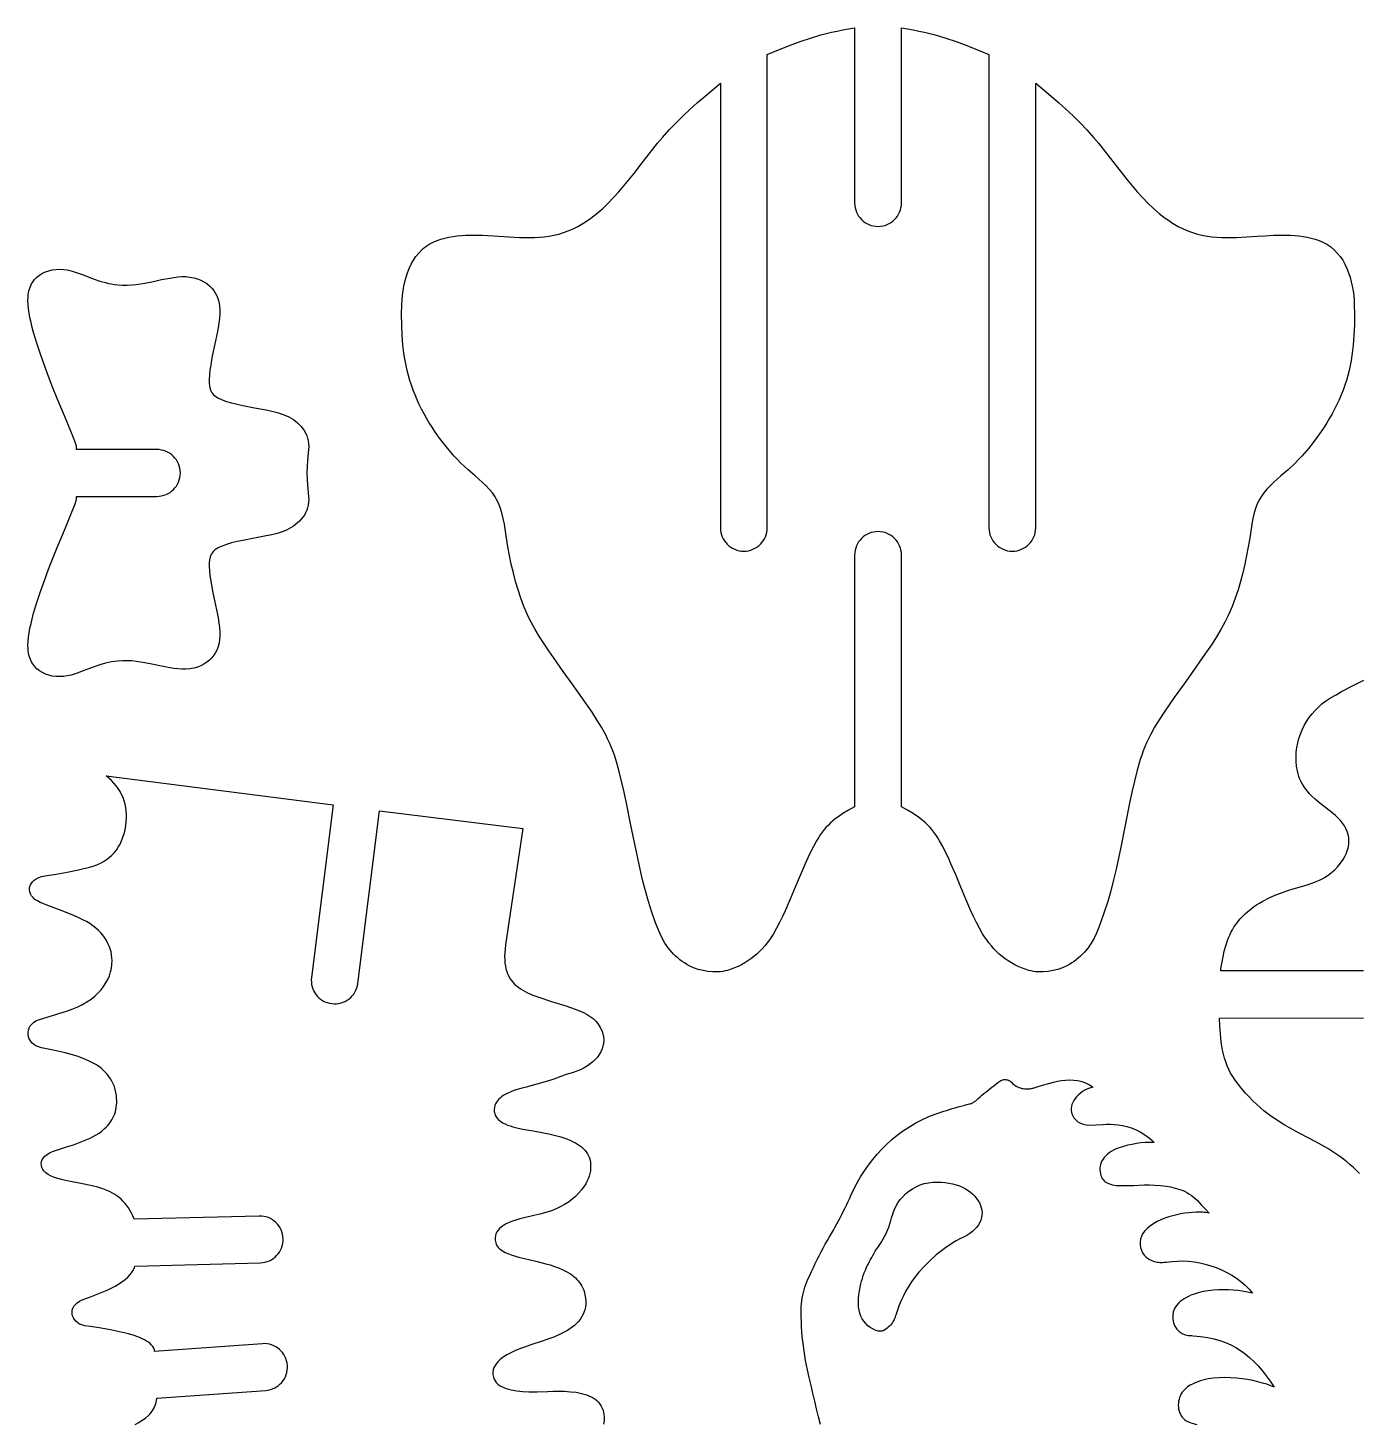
# Model space of a CAD drawing. Extents: x 4 to 246, y 5 to 420.
# Drawn here: x 4.5 to 89.8, y 329.9 to 419.5 of the extents above; entities that cross this region are included whole.
import ezdxf

# ---------------------------------------------------------------- set-up
doc = ezdxf.new("R2010")
doc.units = 0
doc.layers.add('IMPORT_-_TIRANO', color=18, linetype='CONTINUOUS')

msp = doc.modelspace()

# ---------------------------------------------------------------- linework, layer by layer
at = {"layer": 'IMPORT_-_TIRANO'}
for points in [[(57.575, 408.262), (57.583, 408.108), (57.605, 407.959), (57.642, 407.815), (57.693, 407.677), (57.756, 407.546), (57.831, 407.422), (57.918, 407.306), (58.015, 407.2), (58.122, 407.103), (58.237, 407.016), (58.361, 406.941), (58.493, 406.878), (58.631, 406.827), (58.775, 406.79), (58.924, 406.768), (59.077, 406.76), (59.231, 406.768), (59.38, 406.79), (59.524, 406.827), (59.662, 406.878), (59.793, 406.941), (59.917, 407.016), (60.033, 407.103), (60.14, 407.2), (60.237, 407.306), (60.323, 407.422), (60.398, 407.546), (60.462, 407.677), (60.512, 407.815), (60.549, 407.959), (60.572, 408.108), (60.58, 408.262), (60.58, 419.5), (60.966, 419.44), (61.34, 419.373), (61.704, 419.301), (62.059, 419.222), (62.748, 419.047), (63.42, 418.847), (64.088, 418.623), (64.765, 418.374), (65.462, 418.102), (66.194, 417.804), (66.194, 387.416), (66.202, 387.263), (66.225, 387.113), (66.262, 386.969), (66.312, 386.831), (66.376, 386.7), (66.451, 386.576), (66.537, 386.46), (66.634, 386.354), (66.741, 386.257), (66.857, 386.17), (66.981, 386.095), (67.112, 386.032), (67.25, 385.981), (67.394, 385.944), (67.543, 385.922), (67.697, 385.914), (67.85, 385.922), (68, 385.944), (68.144, 385.981), (68.282, 386.032), (68.413, 386.095), (68.537, 386.17), (68.652, 386.257), (68.759, 386.354), (68.856, 386.46), (68.943, 386.576), (69.018, 386.7), (69.081, 386.831), (69.132, 386.969), (69.169, 387.113), (69.192, 387.263), (69.199, 387.416), (69.199, 415.954), (70.186, 415.126), (70.665, 414.712), (71.133, 414.292), (71.592, 413.862), (72.042, 413.417), (72.483, 412.953), (72.915, 412.466), (73.228, 412.092), (73.537, 411.709), (74.148, 410.926), (74.761, 410.136), (75.073, 409.744), (75.391, 409.358), (75.717, 408.98), (76.052, 408.612), (76.397, 408.257), (76.756, 407.918), (77.129, 407.596), (77.517, 407.295), (77.718, 407.152), (77.924, 407.016), (78.135, 406.886), (78.35, 406.762), (78.657, 406.605), (78.964, 406.471), (79.272, 406.359), (79.579, 406.267), (79.887, 406.193), (80.197, 406.136), (80.508, 406.094), (80.82, 406.066), (81.134, 406.049), (81.451, 406.043), (82.093, 406.055), (82.747, 406.089), (83.417, 406.132), (83.932, 406.164), (84.463, 406.19), (85.005, 406.203), (85.551, 406.193), (85.822, 406.177), (86.092, 406.152), (86.36, 406.117), (86.623, 406.071), (86.883, 406.013), (87.137, 405.941), (87.385, 405.855), (87.626, 405.754), (87.762, 405.687), (87.891, 405.613), (88.016, 405.533), (88.135, 405.447), (88.356, 405.259), (88.558, 405.051), (88.739, 404.825), (88.902, 404.582), (89.046, 404.326), (89.173, 404.058), (89.283, 403.781), (89.377, 403.496), (89.456, 403.206), (89.521, 402.914), (89.571, 402.62), (89.609, 402.328), (89.634, 402.04), (89.648, 401.757), (89.66, 401.102), (89.654, 400.444), (89.627, 399.786), (89.575, 399.13), (89.538, 398.803), (89.494, 398.477), (89.441, 398.153), (89.38, 397.831), (89.309, 397.51), (89.229, 397.192), (89.138, 396.877), (89.037, 396.564), (88.924, 396.249), (88.801, 395.938), (88.67, 395.63), (88.529, 395.327), (88.381, 395.028), (88.224, 394.734), (88.06, 394.443), (87.888, 394.156), (87.71, 393.874), (87.524, 393.596), (87.135, 393.052), (86.722, 392.526), (86.288, 392.016), (86.077, 391.787), (85.853, 391.562), (85.393, 391.134), (84.938, 390.739), (84.47, 390.328), (84.244, 390.114), (84.031, 389.89), (83.836, 389.656), (83.665, 389.411), (83.56, 389.23), (83.465, 389.042), (83.393, 388.88), (83.329, 388.713), (83.221, 388.366), (83.135, 388.007), (83.065, 387.64), (82.954, 386.902), (82.901, 386.541), (82.843, 386.192), (82.737, 385.632), (82.62, 385.075), (82.49, 384.521), (82.346, 383.972), (82.186, 383.427), (82.007, 382.889), (81.806, 382.356), (81.583, 381.831), (81.347, 381.345), (81.088, 380.874), (80.81, 380.415), (80.517, 379.964), (79.903, 379.079), (79.281, 378.198), (78.722, 377.404), (78.092, 376.518), (77.758, 376.044), (77.434, 375.571), (77.125, 375.096), (76.832, 374.615), (76.561, 374.122), (76.435, 373.871), (76.315, 373.615), (76.203, 373.354), (76.098, 373.088), (76.001, 372.816), (75.913, 372.537), (75.718, 371.845), (75.54, 371.149), (75.376, 370.448), (75.223, 369.744), (74.937, 368.33), (74.657, 366.915), (74.512, 366.209), (74.358, 365.505), (74.194, 364.805), (74.015, 364.109), (73.819, 363.419), (73.602, 362.734), (73.361, 362.057), (73.231, 361.722), (73.094, 361.388), (72.942, 361.068), (72.762, 360.758), (72.556, 360.461), (72.325, 360.181), (72.201, 360.048), (72.072, 359.921), (71.938, 359.8), (71.799, 359.686), (71.655, 359.578), (71.508, 359.477), (71.356, 359.385), (71.2, 359.3), (70.921, 359.174), (70.624, 359.069), (70.315, 358.988), (69.998, 358.932), (69.677, 358.904), (69.518, 358.901), (69.359, 358.905), (69.202, 358.917), (69.047, 358.937), (68.895, 358.965), (68.747, 359.001), (68.516, 359.073), (68.289, 359.157), (68.068, 359.253), (67.851, 359.36), (67.64, 359.479), (67.435, 359.608), (67.237, 359.747), (67.045, 359.895), (66.86, 360.053), (66.682, 360.218), (66.512, 360.392), (66.35, 360.573), (66.196, 360.761), (66.051, 360.955), (65.916, 361.154), (65.789, 361.359), (65.586, 361.719), (65.395, 362.084), (65.213, 362.453), (65.039, 362.826), (64.711, 363.58), (64.396, 364.34), (64.083, 365.1), (63.759, 365.853), (63.589, 366.226), (63.412, 366.595), (63.225, 366.959), (63.028, 367.318), (62.91, 367.516), (62.789, 367.701), (62.664, 367.875), (62.536, 368.037), (62.404, 368.19), (62.267, 368.333), (62.126, 368.469), (61.98, 368.598), (61.67, 368.839), (61.335, 369.065), (60.973, 369.283), (60.58, 369.503), (60.58, 385.666), (60.572, 385.819), (60.549, 385.969), (60.512, 386.113), (60.462, 386.251), (60.398, 386.382), (60.323, 386.506), (60.237, 386.622), (60.14, 386.728), (60.033, 386.825), (59.917, 386.912), (59.793, 386.987), (59.662, 387.051), (59.524, 387.101), (59.38, 387.138), (59.231, 387.161), (59.077, 387.169), (58.924, 387.161), (58.775, 387.138), (58.631, 387.101), (58.493, 387.051), (58.361, 386.987), (58.237, 386.912), (58.122, 386.825), (58.015, 386.728), (57.918, 386.622), (57.831, 386.506), (57.756, 386.382), (57.693, 386.251), (57.642, 386.113), (57.605, 385.969), (57.583, 385.819), (57.575, 385.666), (57.575, 369.503), (57.182, 369.283), (56.819, 369.065), (56.485, 368.839), (56.327, 368.721), (56.175, 368.598), (56.028, 368.469), (55.887, 368.333), (55.751, 368.19), (55.618, 368.037), (55.49, 367.875), (55.366, 367.701), (55.245, 367.516), (55.126, 367.318), (54.929, 366.959), (54.742, 366.595), (54.565, 366.226), (54.395, 365.853), (54.071, 365.1), (53.758, 364.34), (53.444, 363.58), (53.115, 362.826), (52.942, 362.453), (52.76, 362.084), (52.568, 361.719), (52.365, 361.359), (52.239, 361.154), (52.103, 360.955), (51.958, 360.761), (51.805, 360.573), (51.643, 360.392), (51.473, 360.218), (51.295, 360.053), (51.11, 359.895), (50.918, 359.747), (50.719, 359.608), (50.514, 359.479), (50.303, 359.36), (50.087, 359.253), (49.865, 359.157), (49.638, 359.073), (49.407, 359.001), (49.259, 358.965), (49.107, 358.937), (48.952, 358.917), (48.795, 358.905), (48.477, 358.904), (48.157, 358.932), (47.84, 358.988), (47.53, 359.069), (47.234, 359.174), (46.954, 359.3), (46.798, 359.385), (46.647, 359.477), (46.499, 359.578), (46.355, 359.686), (46.216, 359.8), (46.082, 359.921), (45.953, 360.048), (45.829, 360.181), (45.599, 360.461), (45.392, 360.758), (45.213, 361.068), (45.061, 361.388), (44.793, 362.057), (44.553, 362.734), (44.336, 363.419), (44.14, 364.109), (43.961, 364.805), (43.796, 365.505), (43.497, 366.915), (43.217, 368.33), (42.932, 369.744), (42.779, 370.448), (42.615, 371.149), (42.437, 371.845), (42.241, 372.537), (42.153, 372.816), (42.056, 373.088), (41.952, 373.354), (41.839, 373.615), (41.719, 373.871), (41.593, 374.122), (41.322, 374.615), (41.03, 375.096), (40.72, 375.571), (40.062, 376.518), (39.432, 377.404), (38.873, 378.198), (38.251, 379.079), (37.941, 379.52), (37.638, 379.964), (37.345, 380.415), (37.066, 380.874), (36.807, 381.345), (36.686, 381.586), (36.571, 381.831), (36.348, 382.356), (36.148, 382.889), (35.969, 383.427), (35.808, 383.972), (35.665, 384.521), (35.535, 385.075), (35.418, 385.632), (35.311, 386.192), (35.201, 386.902), (35.089, 387.64), (35.019, 388.007), (34.933, 388.366), (34.825, 388.713), (34.761, 388.88), (34.689, 389.042), (34.594, 389.23), (34.489, 389.411), (34.318, 389.656), (34.123, 389.89), (33.911, 390.114), (33.685, 390.328), (33.217, 390.739), (32.761, 391.134), (32.302, 391.562), (32.078, 391.787), (31.866, 392.016), (31.433, 392.526), (31.02, 393.052), (30.822, 393.322), (30.63, 393.596), (30.445, 393.874), (30.266, 394.156), (30.095, 394.443), (29.93, 394.734), (29.774, 395.028), (29.625, 395.327), (29.485, 395.63), (29.353, 395.938), (29.231, 396.249), (29.117, 396.564), (29.016, 396.877), (28.926, 397.192), (28.846, 397.51), (28.775, 397.831), (28.713, 398.153), (28.661, 398.477), (28.616, 398.803), (28.579, 399.13), (28.527, 399.786), (28.5, 400.444), (28.495, 401.102), (28.507, 401.757), (28.521, 402.04), (28.546, 402.328), (28.584, 402.62), (28.634, 402.914), (28.698, 403.206), (28.777, 403.496), (28.871, 403.781), (28.981, 404.058), (29.108, 404.326), (29.252, 404.582), (29.415, 404.825), (29.597, 405.051), (29.798, 405.259), (29.906, 405.356), (30.02, 405.447), (30.139, 405.533), (30.263, 405.613), (30.393, 405.687), (30.528, 405.754), (30.769, 405.855), (31.017, 405.941), (31.271, 406.013), (31.531, 406.071), (31.794, 406.117), (32.062, 406.152), (32.331, 406.177), (32.603, 406.193), (33.148, 406.203), (33.69, 406.19), (34.737, 406.132), (35.407, 406.089), (36.061, 406.055), (36.384, 406.046), (36.703, 406.043), (37.02, 406.049), (37.334, 406.066), (37.647, 406.094), (37.958, 406.136), (38.267, 406.193), (38.575, 406.267), (38.883, 406.359), (39.19, 406.471), (39.497, 406.605), (39.804, 406.762), (40.02, 406.886), (40.231, 407.016), (40.637, 407.295), (41.026, 407.596), (41.399, 407.918), (41.757, 408.257), (42.103, 408.612), (42.438, 408.98), (42.763, 409.358), (43.393, 410.136), (44.007, 410.926), (44.617, 411.709), (44.926, 412.092), (45.239, 412.466), (45.672, 412.953), (46.113, 413.417), (46.562, 413.862), (47.021, 414.292), (47.49, 414.712), (47.968, 415.126), (48.955, 415.954), (48.955, 387.416), (48.963, 387.263), (48.986, 387.113), (49.023, 386.97), (49.074, 386.831), (49.137, 386.7), (49.212, 386.576), (49.299, 386.461), (49.396, 386.354), (49.502, 386.257), (49.618, 386.17), (49.742, 386.095), (49.873, 386.032), (50.011, 385.981), (50.155, 385.944), (50.304, 385.922), (50.458, 385.914), (50.612, 385.922), (50.761, 385.944), (50.905, 385.981), (51.043, 386.032), (51.174, 386.095), (51.298, 386.17), (51.414, 386.257), (51.52, 386.354), (51.617, 386.461), (51.704, 386.576), (51.779, 386.7), (51.842, 386.831), (51.893, 386.97), (51.93, 387.113), (51.953, 387.263), (51.96, 387.416), (51.96, 417.804), (52.692, 418.102), (53.39, 418.374), (54.067, 418.623), (54.735, 418.847), (55.407, 419.047), (56.096, 419.222), (56.451, 419.301), (56.814, 419.373), (57.189, 419.44), (57.575, 419.5)], [(10.265, 403.014), (10.574, 402.994), (10.874, 402.992), (11.169, 403.006), (11.457, 403.033), (11.739, 403.071), (12.016, 403.118), (12.559, 403.227), (13.088, 403.343), (13.609, 403.447), (13.869, 403.488), (14.127, 403.518), (14.387, 403.536), (14.647, 403.539), (14.905, 403.511), (15.149, 403.464), (15.38, 403.397), (15.596, 403.312), (15.797, 403.209), (15.982, 403.09), (16.15, 402.955), (16.301, 402.804), (16.434, 402.639), (16.549, 402.461), (16.645, 402.269), (16.721, 402.065), (16.776, 401.85), (16.811, 401.625), (16.824, 401.389), (16.814, 401.145), (16.798, 400.861), (16.763, 400.558), (16.714, 400.239), (16.653, 399.909), (16.511, 399.223), (16.362, 398.53), (16.294, 398.188), (16.235, 397.854), (16.187, 397.532), (16.155, 397.224), (16.141, 396.935), (16.149, 396.667), (16.163, 396.542), (16.183, 396.424), (16.21, 396.312), (16.245, 396.209), (16.289, 396.118), (16.348, 396.033), (16.421, 395.953), (16.507, 395.879), (16.606, 395.809), (16.717, 395.743), (16.838, 395.682), (16.97, 395.625), (17.26, 395.521), (17.582, 395.428), (17.928, 395.344), (18.292, 395.268), (19.05, 395.124), (19.804, 394.979), (20.164, 394.899), (20.505, 394.811), (20.819, 394.712), (21.1, 394.601), (21.253, 394.527), (21.402, 394.444), (21.546, 394.354), (21.684, 394.254), (21.815, 394.147), (21.938, 394.031), (22.053, 393.907), (22.157, 393.775), (22.251, 393.635), (22.333, 393.487), (22.403, 393.331), (22.458, 393.167), (22.499, 392.996), (22.524, 392.817), (22.533, 392.63), (22.524, 392.436), (22.452, 391.725), (22.421, 391.348), (22.398, 390.935), (22.421, 390.521), (22.452, 390.143), (22.524, 389.432), (22.533, 389.238), (22.524, 389.051), (22.499, 388.872), (22.458, 388.701), (22.403, 388.537), (22.333, 388.381), (22.251, 388.234), (22.157, 388.093), (22.053, 387.961), (21.938, 387.837), (21.815, 387.722), (21.684, 387.614), (21.546, 387.515), (21.402, 387.424), (21.253, 387.341), (21.1, 387.267), (20.819, 387.156), (20.505, 387.057), (20.164, 386.969), (19.804, 386.889), (19.05, 386.744), (18.292, 386.601), (17.928, 386.524), (17.582, 386.44), (17.26, 386.348), (16.97, 386.243), (16.838, 386.186), (16.717, 386.125), (16.606, 386.059), (16.507, 385.99), (16.421, 385.915), (16.348, 385.835), (16.289, 385.75), (16.245, 385.66), (16.21, 385.556), (16.183, 385.445), (16.149, 385.202), (16.141, 384.933), (16.155, 384.644), (16.187, 384.336), (16.235, 384.014), (16.362, 383.339), (16.511, 382.645), (16.653, 381.96), (16.714, 381.629), (16.763, 381.31), (16.798, 381.007), (16.814, 380.723), (16.824, 380.479), (16.811, 380.243), (16.776, 380.018), (16.721, 379.803), (16.645, 379.599), (16.549, 379.407), (16.434, 379.229), (16.301, 379.064), (16.15, 378.914), (15.982, 378.778), (15.797, 378.659), (15.596, 378.556), (15.38, 378.471), (15.149, 378.405), (14.905, 378.357), (14.647, 378.329), (14.387, 378.332), (14.127, 378.35), (13.869, 378.381), (13.609, 378.422), (13.088, 378.525), (12.559, 378.641), (12.016, 378.751), (11.739, 378.797), (11.457, 378.836), (11.169, 378.863), (10.874, 378.876), (10.574, 378.874), (10.265, 378.854), (10.061, 378.832), (9.863, 378.801), (9.484, 378.72), (9.119, 378.615), (8.762, 378.494), (8.043, 378.226), (7.667, 378.09), (7.27, 377.961), (7.025, 377.907), (6.781, 377.873), (6.539, 377.861), (6.301, 377.869), (6.07, 377.899), (5.847, 377.95), (5.634, 378.023), (5.434, 378.116), (5.248, 378.232), (5.078, 378.368), (4.926, 378.526), (4.857, 378.613), (4.794, 378.706), (4.737, 378.804), (4.685, 378.907), (4.639, 379.016), (4.599, 379.13), (4.566, 379.249), (4.54, 379.374), (4.521, 379.504), (4.509, 379.64), (4.504, 379.871), (4.515, 380.121), (4.541, 380.387), (4.582, 380.669), (4.635, 380.965), (4.702, 381.274), (4.867, 381.923), (5.07, 382.607), (5.303, 383.313), (5.559, 384.032), (5.83, 384.752), (6.386, 386.15), (6.912, 387.421), (7.346, 388.475), (7.51, 388.893), (7.628, 389.224), (7.628, 389.432), (12.785, 389.432), (12.938, 389.44), (13.088, 389.463), (13.232, 389.5), (13.37, 389.55), (13.501, 389.613), (13.625, 389.688), (13.741, 389.775), (13.847, 389.872), (13.944, 389.978), (14.031, 390.094), (14.106, 390.218), (14.17, 390.349), (14.22, 390.487), (14.257, 390.631), (14.28, 390.78), (14.288, 390.934), (14.28, 391.087), (14.257, 391.237), (14.22, 391.381), (14.17, 391.519), (14.106, 391.65), (14.031, 391.774), (13.944, 391.89), (13.847, 391.996), (13.741, 392.093), (13.625, 392.18), (13.501, 392.255), (13.37, 392.318), (13.232, 392.369), (13.088, 392.406), (12.938, 392.429), (12.785, 392.436), (7.628, 392.436), (7.628, 392.644), (7.51, 392.975), (7.346, 393.394), (6.912, 394.448), (6.386, 395.718), (6.108, 396.407), (5.83, 397.117), (5.559, 397.836), (5.303, 398.555), (5.07, 399.262), (4.867, 399.945), (4.779, 400.275), (4.702, 400.595), (4.635, 400.903), (4.582, 401.199), (4.541, 401.481), (4.515, 401.747), (4.504, 401.997), (4.509, 402.228), (4.521, 402.364), (4.54, 402.494), (4.566, 402.619), (4.599, 402.738), (4.639, 402.853), (4.685, 402.961), (4.737, 403.065), (4.794, 403.162), (4.926, 403.342), (5.078, 403.5), (5.248, 403.637), (5.434, 403.752), (5.634, 403.846), (5.847, 403.918), (6.07, 403.969), (6.301, 403.999), (6.539, 404.008), (6.781, 403.995), (7.025, 403.961), (7.27, 403.907), (7.667, 403.778), (8.043, 403.643), (8.762, 403.374), (9.119, 403.253), (9.484, 403.148), (9.671, 403.104), (9.863, 403.067), (10.061, 403.036)], [(59.068, 341.225), (59.154, 341.35), (59.277, 341.538), (59.392, 341.729), (59.497, 341.923), (59.594, 342.12), (59.683, 342.321), (59.764, 342.527), (59.838, 342.737), (59.905, 342.952), (59.945, 343.11), (60.018, 343.365), (60.108, 343.611), (60.219, 343.848), (60.348, 344.074), (60.494, 344.286), (60.659, 344.472), (60.848, 344.652), (61.056, 344.823), (61.283, 344.981), (61.525, 345.119), (61.779, 345.234), (61.911, 345.281), (62.044, 345.321), (62.18, 345.353), (62.317, 345.375), (62.597, 345.404), (62.869, 345.415), (63.132, 345.41), (63.386, 345.389), (63.629, 345.353), (63.862, 345.303), (64.084, 345.24), (64.295, 345.164), (64.494, 345.077), (64.68, 344.98), (64.853, 344.873), (65.012, 344.756), (65.157, 344.632), (65.288, 344.501), (65.404, 344.363), (65.504, 344.22), (65.587, 344.072), (65.654, 343.92), (65.704, 343.765), (65.736, 343.609), (65.75, 343.451), (65.745, 343.292), (65.721, 343.135), (65.677, 342.978), (65.613, 342.824), (65.528, 342.672), (65.422, 342.525), (65.294, 342.382), (65.143, 342.245), (64.969, 342.114), (64.772, 341.991), (64.552, 341.876), (64.322, 341.761), (64.096, 341.638), (63.873, 341.506), (63.654, 341.366), (63.438, 341.219), (63.227, 341.065), (62.816, 340.737), (62.425, 340.386), (62.053, 340.016), (61.702, 339.63), (61.375, 339.232), (61.185, 338.955), (61.01, 338.675), (60.849, 338.391), (60.7, 338.103), (60.563, 337.808), (60.437, 337.507), (60.322, 337.197), (60.217, 336.878), (60.185, 336.777), (60.147, 336.678), (60.103, 336.583), (60.054, 336.49), (59.999, 336.401), (59.939, 336.317), (59.874, 336.236), (59.804, 336.161), (59.73, 336.091), (59.652, 336.026), (59.571, 335.968), (59.486, 335.915), (59.454, 335.897), (59.422, 335.882), (59.389, 335.869), (59.355, 335.859), (59.32, 335.85), (59.286, 335.844), (59.251, 335.841), (59.215, 335.839), (59.18, 335.839), (59.145, 335.842), (59.11, 335.847), (59.075, 335.854), (58.901, 335.909), (58.732, 335.984), (58.573, 336.08), (58.424, 336.196), (58.289, 336.328), (58.168, 336.477), (58.063, 336.64), (57.975, 336.815), (57.906, 337), (57.856, 337.191), (57.826, 337.389), (57.817, 337.588), (57.821, 337.774), (57.831, 337.96), (57.847, 338.145), (57.869, 338.33), (57.898, 338.513), (57.932, 338.696), (57.972, 338.877), (58.019, 339.056), (58.071, 339.233), (58.128, 339.408), (58.192, 339.58), (58.262, 339.751), (58.323, 339.891), (58.387, 340.032), (58.454, 340.17), (58.523, 340.307), (58.594, 340.443), (58.668, 340.577), (58.743, 340.71), (58.821, 340.841), (58.901, 340.971), (58.983, 341.099)]]:
    msp.add_lwpolyline(points, close=True, dxfattribs=at)
for points in [[(90.23, 358.968), (81.091, 358.968), (81.083, 359.114), (81.223, 359.869), (81.302, 360.231), (81.395, 360.585), (81.508, 360.931), (81.575, 361.102), (81.649, 361.272), (81.731, 361.44), (81.823, 361.607), (81.924, 361.774), (82.036, 361.939), (82.178, 362.128), (82.328, 362.307), (82.486, 362.477), (82.651, 362.638), (82.823, 362.792), (83.001, 362.937), (83.186, 363.075), (83.376, 363.205), (83.571, 363.328), (83.771, 363.444), (84.182, 363.657), (84.608, 363.846), (85.042, 364.012), (85.379, 364.124), (85.722, 364.228), (86.416, 364.43), (86.76, 364.54), (87.098, 364.663), (87.425, 364.804), (87.584, 364.883), (87.739, 364.969), (87.965, 365.113), (88.184, 365.278), (88.394, 365.462), (88.59, 365.663), (88.769, 365.88), (88.927, 366.111), (89.062, 366.353), (89.12, 366.478), (89.17, 366.606), (89.246, 366.854), (89.291, 367.089), (89.306, 367.314), (89.293, 367.528), (89.256, 367.731), (89.194, 367.926), (89.112, 368.112), (89.009, 368.29), (88.89, 368.46), (88.754, 368.625), (88.606, 368.783), (88.445, 368.936), (88.098, 369.229), (87.728, 369.51), (87.435, 369.735), (87.152, 369.974), (86.886, 370.228), (86.761, 370.362), (86.642, 370.501), (86.529, 370.644), (86.425, 370.793), (86.328, 370.946), (86.24, 371.106), (86.162, 371.271), (86.095, 371.442), (86.038, 371.62), (85.993, 371.804), (85.941, 372.107), (85.912, 372.41), (85.906, 372.713), (85.921, 373.013), (85.958, 373.31), (86.015, 373.603), (86.092, 373.891), (86.189, 374.174), (86.303, 374.449), (86.436, 374.717), (86.586, 374.976), (86.753, 375.225), (86.936, 375.463), (87.134, 375.69), (87.347, 375.904), (87.574, 376.105), (87.803, 376.277), (88.13, 376.489), (88.477, 376.696), (88.828, 376.894), (89.537, 377.273), (90.253, 377.638)], [(11.39, 329.863), (11.623, 329.987), (11.843, 330.121), (12.049, 330.267), (12.235, 330.429), (12.321, 330.516), (12.4, 330.608), (12.474, 330.704), (12.54, 330.806), (12.6, 330.913), (12.652, 331.026), (12.696, 331.145), (12.732, 331.27), (12.76, 331.401), (12.778, 331.54), (19.769, 332.043), (19.922, 332.061), (20.069, 332.095), (20.21, 332.142), (20.344, 332.202), (20.47, 332.275), (20.588, 332.359), (20.697, 332.453), (20.797, 332.558), (20.886, 332.671), (20.964, 332.793), (21.03, 332.922), (21.084, 333.057), (21.124, 333.198), (21.151, 333.345), (21.163, 333.495), (21.16, 333.649), (21.141, 333.801), (21.107, 333.949), (21.06, 334.09), (21, 334.224), (20.927, 334.35), (20.843, 334.468), (20.749, 334.577), (20.644, 334.677), (20.531, 334.766), (20.409, 334.844), (20.281, 334.91), (20.145, 334.964), (20.004, 335.004), (19.857, 335.031), (19.707, 335.043), (19.553, 335.039), (12.909, 334.553), (12.639, 334.543), (12.619, 334.653), (12.578, 334.758), (12.519, 334.858), (12.442, 334.953), (12.348, 335.044), (12.239, 335.13), (12.116, 335.211), (11.98, 335.289), (11.833, 335.362), (11.675, 335.431), (11.333, 335.557), (10.965, 335.67), (10.581, 335.768), (10.191, 335.854), (9.805, 335.929), (9.083, 336.048), (8.497, 336.134), (8.126, 336.195), (7.968, 336.24), (7.825, 336.304), (7.699, 336.384), (7.589, 336.478), (7.498, 336.583), (7.426, 336.697), (7.375, 336.818), (7.344, 336.944), (7.337, 337.072), (7.352, 337.201), (7.392, 337.327), (7.457, 337.448), (7.549, 337.563), (7.668, 337.669), (7.816, 337.764), (7.993, 337.845), (8.525, 338.047), (9.066, 338.259), (9.596, 338.485), (9.85, 338.606), (10.094, 338.732), (10.325, 338.864), (10.54, 339.004), (10.738, 339.151), (10.915, 339.307), (11.069, 339.471), (11.198, 339.646), (11.252, 339.737), (11.299, 339.831), (11.338, 339.927), (11.369, 340.026), (19.42, 340.232), (19.573, 340.244), (19.722, 340.27), (19.865, 340.31), (20.002, 340.364), (20.131, 340.43), (20.253, 340.509), (20.367, 340.598), (20.471, 340.697), (20.566, 340.806), (20.649, 340.924), (20.722, 341.049), (20.782, 341.182), (20.829, 341.321), (20.863, 341.466), (20.882, 341.616), (20.886, 341.769), (20.875, 341.923), (20.849, 342.071), (20.808, 342.214), (20.755, 342.351), (20.688, 342.481), (20.61, 342.603), (20.521, 342.717), (20.421, 342.821), (20.313, 342.915), (20.195, 342.999), (20.069, 343.071), (19.937, 343.132), (19.797, 343.179), (19.653, 343.212), (19.503, 343.232), (19.349, 343.236), (11.332, 343.035), (11.245, 343.239), (11.153, 343.429), (11.055, 343.606), (10.951, 343.771), (10.841, 343.923), (10.726, 344.064), (10.606, 344.194), (10.481, 344.314), (10.351, 344.424), (10.216, 344.525), (10.076, 344.618), (9.932, 344.703), (9.784, 344.78), (9.631, 344.851), (9.314, 344.975), (8.981, 345.079), (8.635, 345.169), (7.907, 345.323), (7.138, 345.474), (6.742, 345.561), (6.339, 345.662), (6.135, 345.727), (5.954, 345.807), (5.795, 345.899), (5.66, 346.001), (5.549, 346.112), (5.463, 346.229), (5.402, 346.352), (5.367, 346.477), (5.358, 346.604), (5.377, 346.73), (5.423, 346.854), (5.497, 346.973), (5.6, 347.086), (5.733, 347.191), (5.895, 347.286), (6.088, 347.369), (6.979, 347.669), (7.426, 347.815), (7.865, 347.969), (8.29, 348.138), (8.495, 348.231), (8.693, 348.332), (8.885, 348.44), (9.068, 348.557), (9.243, 348.684), (9.408, 348.823), (9.523, 348.933), (9.629, 349.046), (9.726, 349.163), (9.814, 349.284), (9.892, 349.407), (9.962, 349.534), (10.022, 349.664), (10.074, 349.797), (10.117, 349.933), (10.152, 350.072), (10.178, 350.214), (10.196, 350.358), (10.205, 350.506), (10.207, 350.656), (10.2, 350.808), (10.186, 350.963), (10.154, 351.169), (10.109, 351.365), (10.051, 351.551), (9.981, 351.727), (9.9, 351.894), (9.807, 352.052), (9.704, 352.201), (9.591, 352.341), (9.469, 352.474), (9.338, 352.599), (9.199, 352.716), (9.052, 352.826), (8.898, 352.93), (8.737, 353.027), (8.398, 353.203), (8.04, 353.357), (7.667, 353.491), (7.284, 353.609), (6.895, 353.712), (6.116, 353.887), (5.368, 354.036), (5.18, 354.089), (5.015, 354.163), (4.874, 354.255), (4.755, 354.362), (4.66, 354.482), (4.587, 354.611), (4.539, 354.747), (4.514, 354.888), (4.513, 355.03), (4.535, 355.17), (4.582, 355.307), (4.653, 355.436), (4.748, 355.556), (4.868, 355.664), (5.013, 355.757), (5.182, 355.832), (7.039, 356.402), (7.386, 356.526), (7.712, 356.666), (8.015, 356.82), (8.296, 356.986), (8.554, 357.164), (8.791, 357.354), (9.004, 357.553), (9.196, 357.761), (9.364, 357.977), (9.51, 358.199), (9.633, 358.428), (9.734, 358.662), (9.811, 358.9), (9.866, 359.14), (9.897, 359.383), (9.906, 359.627), (9.897, 359.816), (9.874, 360.005), (9.837, 360.192), (9.786, 360.377), (9.72, 360.56), (9.641, 360.739), (9.547, 360.915), (9.438, 361.087), (9.315, 361.255), (9.177, 361.417), (9.024, 361.573), (8.856, 361.723), (8.673, 361.867), (8.475, 362.003), (8.262, 362.131), (8.033, 362.251), (7.686, 362.413), (7.339, 362.564), (6.646, 362.84), (5.961, 363.101), (5.289, 363.368), (5.108, 363.457), (4.955, 363.559), (4.83, 363.672), (4.732, 363.793), (4.662, 363.92), (4.619, 364.051), (4.602, 364.184), (4.611, 364.316), (4.646, 364.444), (4.707, 364.568), (4.793, 364.684), (4.904, 364.789), (5.039, 364.883), (5.198, 364.962), (5.381, 365.024), (5.587, 365.067), (6.312, 365.181), (7.031, 365.311), (7.746, 365.46), (8.455, 365.631), (8.702, 365.703), (8.934, 365.788), (9.153, 365.884), (9.358, 365.993), (9.549, 366.114), (9.727, 366.248), (9.891, 366.395), (10.042, 366.554), (10.18, 366.726), (10.305, 366.911), (10.418, 367.109), (10.517, 367.32), (10.604, 367.544), (10.678, 367.782), (10.74, 368.033), (10.789, 368.298), (10.821, 368.544), (10.837, 368.783), (10.837, 369.017), (10.821, 369.245), (10.79, 369.466), (10.744, 369.682), (10.683, 369.891), (10.608, 370.094), (10.519, 370.292), (10.416, 370.483), (10.299, 370.668), (10.168, 370.846), (10.025, 371.019), (9.868, 371.186), (9.699, 371.346), (9.518, 371.5), (24.091, 369.629), (22.704, 358.545), (22.693, 358.392), (22.697, 358.241), (22.716, 358.093), (22.749, 357.95), (22.795, 357.812), (22.854, 357.679), (22.925, 357.554), (23.008, 357.436), (23.102, 357.326), (23.206, 357.226), (23.32, 357.136), (23.442, 357.057), (23.573, 356.989), (23.711, 356.935), (23.856, 356.893), (24.008, 356.867), (24.161, 356.855), (24.312, 356.859), (24.459, 356.878), (24.603, 356.911), (24.741, 356.957), (24.873, 357.016), (24.999, 357.088), (25.117, 357.171), (25.226, 357.265), (25.327, 357.368), (25.417, 357.482), (25.496, 357.604), (25.563, 357.735), (25.618, 357.873), (25.659, 358.019), (25.686, 358.17), (27.073, 369.254), (36.283, 368.11), (35.169, 360.633), (35.136, 360.373), (35.115, 360.128), (35.106, 359.897), (35.109, 359.68), (35.124, 359.476), (35.151, 359.284), (35.188, 359.104), (35.237, 358.935), (35.296, 358.777), (35.366, 358.628), (35.446, 358.49), (35.536, 358.36), (35.635, 358.238), (35.744, 358.125), (35.863, 358.018), (35.99, 357.918), (36.125, 357.824), (36.269, 357.735), (36.582, 357.571), (36.925, 357.422), (37.297, 357.283), (38.117, 357.016), (39.027, 356.732), (39.638, 356.514), (39.911, 356.407), (40.164, 356.297), (40.394, 356.18), (40.603, 356.051), (40.789, 355.907), (40.874, 355.829), (40.954, 355.745), (41.115, 355.543), (41.244, 355.34), (41.342, 355.137), (41.411, 354.934), (41.452, 354.733), (41.466, 354.534), (41.454, 354.339), (41.418, 354.147), (41.36, 353.96), (41.28, 353.78), (41.18, 353.606), (41.061, 353.439), (40.925, 353.281), (40.773, 353.132), (40.606, 352.994), (40.425, 352.867), (40.205, 352.738), (39.976, 352.629), (39.738, 352.534), (39.495, 352.449), (39, 352.289), (38.752, 352.203), (38.506, 352.109), (38.195, 351.99), (37.866, 351.884), (37.18, 351.694), (36.488, 351.516), (36.154, 351.424), (35.835, 351.326), (35.536, 351.218), (35.261, 351.098), (35.135, 351.033), (35.018, 350.963), (34.909, 350.889), (34.81, 350.81), (34.721, 350.725), (34.643, 350.635), (34.576, 350.539), (34.522, 350.437), (34.48, 350.327), (34.452, 350.211), (34.439, 350.087), (34.44, 349.955), (34.449, 349.875), (34.467, 349.798), (34.491, 349.726), (34.523, 349.657), (34.606, 349.53), (34.711, 349.416), (34.836, 349.314), (34.977, 349.225), (35.131, 349.146), (35.295, 349.076), (35.464, 349.016), (35.635, 348.964), (35.973, 348.88), (36.279, 348.818), (36.528, 348.771), (37.069, 348.672), (37.702, 348.556), (38.036, 348.487), (38.375, 348.406), (38.712, 348.313), (39.04, 348.204), (39.354, 348.077), (39.504, 348.007), (39.648, 347.931), (39.785, 347.85), (39.914, 347.762), (40.036, 347.669), (40.148, 347.569), (40.25, 347.463), (40.342, 347.35), (40.423, 347.229), (40.491, 347.101), (40.547, 346.965), (40.589, 346.821), (40.616, 346.669), (40.628, 346.508), (40.625, 346.322), (40.607, 346.14), (40.573, 345.963), (40.526, 345.789), (40.465, 345.621), (40.392, 345.456), (40.308, 345.297), (40.213, 345.143), (40.045, 344.912), (39.857, 344.696), (39.65, 344.493), (39.429, 344.305), (39.197, 344.133), (38.956, 343.977), (38.71, 343.838), (38.462, 343.717), (38.107, 343.572), (37.742, 343.452), (37.366, 343.351), (36.978, 343.264), (36.358, 343.124), (36.083, 343.05), (35.83, 342.975), (35.6, 342.896), (35.392, 342.813), (35.206, 342.727), (35.042, 342.635), (34.9, 342.539), (34.78, 342.438), (34.68, 342.33), (34.602, 342.216), (34.545, 342.095), (34.509, 341.966), (34.493, 341.83), (34.497, 341.685), (34.51, 341.595), (34.531, 341.51), (34.559, 341.431), (34.594, 341.356), (34.637, 341.286), (34.687, 341.22), (34.745, 341.158), (34.81, 341.099), (34.961, 340.992), (35.14, 340.895), (35.348, 340.807), (35.583, 340.724), (36.082, 340.581), (36.669, 340.434), (37.19, 340.311), (37.742, 340.173), (38.022, 340.093), (38.299, 340.004), (38.572, 339.904), (38.836, 339.79), (39.089, 339.661), (39.327, 339.516), (39.547, 339.351), (39.649, 339.261), (39.745, 339.166), (39.835, 339.065), (39.919, 338.958), (39.996, 338.845), (40.065, 338.725), (40.127, 338.599), (40.18, 338.467), (40.225, 338.327), (40.261, 338.18), (40.297, 337.965), (40.312, 337.761), (40.309, 337.567), (40.288, 337.383), (40.25, 337.208), (40.196, 337.042), (40.127, 336.885), (40.043, 336.736), (39.947, 336.595), (39.837, 336.461), (39.716, 336.335), (39.585, 336.216), (39.444, 336.103), (39.294, 335.996), (39.136, 335.896), (38.971, 335.8), (38.624, 335.625), (38.26, 335.467), (37.885, 335.324), (37.509, 335.193), (36.777, 334.957), (36.436, 334.845), (36.122, 334.734), (35.761, 334.588), (35.41, 334.42), (35.244, 334.327), (35.086, 334.228), (34.938, 334.124), (34.803, 334.013), (34.681, 333.896), (34.576, 333.772), (34.488, 333.642), (34.42, 333.506), (34.374, 333.363), (34.351, 333.213), (34.353, 333.056), (34.382, 332.892), (34.427, 332.765), (34.49, 332.649), (34.571, 332.544), (34.668, 332.45), (34.78, 332.365), (34.905, 332.29), (35.044, 332.224), (35.194, 332.166), (35.354, 332.116), (35.524, 332.074), (35.885, 332.009), (36.268, 331.968), (36.663, 331.946), (37.201, 331.951), (37.859, 331.977), (38.216, 331.987), (38.585, 331.991), (38.957, 331.983), (39.327, 331.96), (39.688, 331.918), (40.034, 331.853), (40.199, 331.81), (40.358, 331.761), (40.51, 331.703), (40.653, 331.637), (40.788, 331.562), (40.914, 331.477), (41.029, 331.383), (41.133, 331.278), (41.225, 331.163), (41.304, 331.036), (41.37, 330.897), (41.421, 330.746), (41.472, 330.515), (41.494, 330.292), (41.488, 330.08), (41.456, 329.878)], [(89.972, 345.966), (89.787, 346.16), (89.593, 346.348), (89.388, 346.531), (89.173, 346.71), (88.948, 346.885), (88.713, 347.057), (88.467, 347.226), (87.943, 347.559), (87.377, 347.889), (86.768, 348.222), (86.115, 348.564), (85.49, 348.899), (85.194, 349.069), (84.908, 349.243), (84.631, 349.421), (84.363, 349.604), (84.102, 349.794), (83.849, 349.991), (83.602, 350.197), (83.361, 350.413), (83.125, 350.639), (82.893, 350.876), (82.665, 351.126), (82.439, 351.39), (82.216, 351.669), (81.993, 351.963), (81.844, 352.182), (81.711, 352.409), (81.593, 352.643), (81.488, 352.883), (81.398, 353.128), (81.319, 353.378), (81.252, 353.632), (81.195, 353.888), (81.147, 354.146), (81.108, 354.406), (81.052, 354.925), (81.018, 355.439), (81, 355.941), (90.23, 355.963)], [(55.388, 329.857), (55.259, 330.355), (55.133, 330.854), (55.01, 331.354), (54.89, 331.855), (54.773, 332.357), (54.658, 332.86), (54.546, 333.363), (54.483, 333.666), (54.424, 333.971), (54.371, 334.277), (54.324, 334.584), (54.282, 334.892), (54.245, 335.201), (54.214, 335.511), (54.188, 335.821), (54.168, 336.132), (54.153, 336.442), (54.144, 336.754), (54.14, 337.065), (54.142, 337.247), (54.151, 337.428), (54.166, 337.609), (54.187, 337.79), (54.215, 337.969), (54.249, 338.147), (54.289, 338.322), (54.334, 338.497), (54.386, 338.67), (54.444, 338.84), (54.508, 339.007), (54.578, 339.173), (54.692, 339.427), (54.809, 339.681), (54.927, 339.933), (55.049, 340.184), (55.172, 340.434), (55.297, 340.682), (55.425, 340.929), (55.555, 341.175), (55.687, 341.419), (55.822, 341.662), (55.958, 341.903), (56.209, 342.337), (56.319, 342.532), (56.428, 342.728), (56.534, 342.925), (56.64, 343.124), (56.743, 343.323), (56.845, 343.524), (56.945, 343.725), (57.043, 343.928), (57.139, 344.133), (57.234, 344.337), (57.326, 344.543), (57.521, 344.956), (57.732, 345.36), (57.96, 345.753), (58.203, 346.134), (58.462, 346.503), (58.735, 346.859), (59.023, 347.201), (59.324, 347.528), (59.639, 347.84), (59.966, 348.137), (60.305, 348.417), (60.655, 348.68), (60.818, 348.794), (60.984, 348.905), (61.152, 349.01), (61.322, 349.113), (61.494, 349.211), (61.669, 349.305), (61.844, 349.394), (62.022, 349.479), (62.202, 349.56), (62.382, 349.636), (62.565, 349.708), (62.748, 349.775), (62.93, 349.838), (63.112, 349.9), (63.294, 349.96), (63.477, 350.019), (63.66, 350.076), (63.843, 350.131), (64.027, 350.185), (64.212, 350.237), (64.397, 350.288), (64.582, 350.337), (64.767, 350.385), (64.953, 350.431), (64.991, 350.441), (65.03, 350.453), (65.067, 350.467), (65.105, 350.482), (65.141, 350.499), (65.177, 350.517), (65.213, 350.537), (65.247, 350.559), (65.281, 350.582), (65.314, 350.606), (65.346, 350.632), (65.378, 350.659), (65.499, 350.769), (65.623, 350.878), (65.746, 350.985), (65.871, 351.091), (65.996, 351.196), (66.123, 351.299), (66.25, 351.402), (66.379, 351.502), (66.509, 351.602), (66.638, 351.7), (66.769, 351.796), (66.901, 351.892), (66.958, 351.928), (67.018, 351.957), (67.082, 351.979), (67.147, 351.992), (67.213, 351.998), (67.279, 351.996), (67.344, 351.986), (67.408, 351.967), (67.47, 351.941), (67.529, 351.908), (67.584, 351.868), (67.635, 351.821), (67.707, 351.752), (67.783, 351.688), (67.863, 351.629), (67.946, 351.577), (68.033, 351.531), (68.122, 351.491), (68.213, 351.458), (68.306, 351.431), (68.4, 351.411), (68.496, 351.398), (68.592, 351.393), (68.687, 351.394), (68.759, 351.398), (68.831, 351.407), (68.902, 351.418), (68.973, 351.432), (69.043, 351.448), (69.423, 351.565), (69.861, 351.701), (70.097, 351.767), (70.342, 351.829), (70.594, 351.884), (70.851, 351.927), (71.112, 351.956), (71.374, 351.969), (71.635, 351.96), (71.894, 351.929), (72.149, 351.871), (72.275, 351.831), (72.398, 351.783), (72.52, 351.727), (72.64, 351.663), (72.757, 351.589), (72.871, 351.507), (72.725, 351.471), (72.581, 351.421), (72.44, 351.358), (72.302, 351.283), (72.17, 351.198), (72.046, 351.103), (71.929, 351), (71.822, 350.89), (71.727, 350.774), (71.644, 350.653), (71.575, 350.529), (71.521, 350.402), (71.484, 350.273), (71.465, 350.145), (71.466, 350.017), (71.488, 349.892), (71.519, 349.795), (71.558, 349.704), (71.602, 349.619), (71.653, 349.539), (71.709, 349.466), (71.771, 349.399), (71.839, 349.337), (71.911, 349.283), (71.988, 349.234), (72.069, 349.192), (72.245, 349.126), (72.435, 349.086), (72.638, 349.073), (73.056, 349.089), (73.507, 349.117), (73.744, 349.127), (73.988, 349.129), (74.24, 349.12), (74.499, 349.097), (74.765, 349.055), (75.038, 348.992), (75.317, 348.903), (75.603, 348.786), (75.895, 348.636), (76.192, 348.45), (76.343, 348.343), (76.496, 348.225), (76.65, 348.097), (76.805, 347.957), (76.515, 347.958), (76.229, 347.947), (75.947, 347.923), (75.668, 347.886), (75.39, 347.837), (75.114, 347.776), (74.838, 347.701), (74.562, 347.613), (74.366, 347.54), (74.201, 347.464), (74.051, 347.382), (73.916, 347.293), (73.795, 347.198), (73.688, 347.098), (73.596, 346.994), (73.517, 346.886), (73.452, 346.775), (73.399, 346.661), (73.36, 346.545), (73.333, 346.428), (73.319, 346.31), (73.317, 346.192), (73.327, 346.074), (73.348, 345.958), (73.38, 345.843), (73.421, 345.742), (73.469, 345.651), (73.526, 345.571), (73.591, 345.5), (73.664, 345.437), (73.744, 345.384), (73.831, 345.337), (73.925, 345.299), (74.133, 345.241), (74.366, 345.205), (74.62, 345.188), (74.896, 345.185), (75.498, 345.205), (76.155, 345.229), (76.499, 345.232), (76.851, 345.224), (77.208, 345.2), (77.568, 345.155), (77.856, 345.104), (78.152, 345.034), (78.449, 344.942), (78.597, 344.885), (78.744, 344.821), (78.89, 344.749), (79.033, 344.668), (79.173, 344.577), (79.309, 344.477), (79.442, 344.366), (79.57, 344.244), (79.693, 344.109), (79.811, 343.963), (80.078, 343.702), (80.326, 343.419), (80.224, 343.438), (80.122, 343.454), (80.02, 343.467), (79.917, 343.476), (79.814, 343.482), (79.711, 343.484), (79.492, 343.479), (79.259, 343.465), (79.016, 343.444), (78.766, 343.412), (78.509, 343.371), (78.25, 343.32), (77.991, 343.257), (77.733, 343.182), (77.481, 343.095), (77.235, 342.995), (77, 342.881), (76.776, 342.753), (76.568, 342.61), (76.377, 342.452), (76.206, 342.277), (76.057, 342.085), (75.98, 341.923), (75.927, 341.75), (75.901, 341.569), (75.902, 341.386), (75.93, 341.206), (75.983, 341.033), (76.062, 340.872), (76.163, 340.726), (76.284, 340.601), (76.422, 340.499), (76.498, 340.455), (76.576, 340.414), (76.655, 340.379), (76.736, 340.347), (76.819, 340.321), (76.902, 340.299), (76.986, 340.281), (77.072, 340.268), (77.157, 340.259), (77.243, 340.256), (77.329, 340.257), (77.415, 340.263), (77.593, 340.28), (77.771, 340.296), (77.949, 340.312), (78.295, 340.342), (78.647, 340.349), (79.004, 340.333), (79.364, 340.294), (79.724, 340.233), (80.082, 340.15), (80.437, 340.047), (80.786, 339.924), (81.128, 339.781), (81.459, 339.619), (81.778, 339.439), (82.083, 339.241), (82.372, 339.026), (82.642, 338.794), (82.892, 338.547), (83.119, 338.285), (82.696, 338.37), (82.445, 338.41), (82.171, 338.445), (81.88, 338.473), (81.573, 338.492), (81.256, 338.5), (80.931, 338.495), (80.601, 338.475), (80.271, 338.438), (79.943, 338.382), (79.622, 338.304), (79.311, 338.204), (79.16, 338.145), (79.013, 338.078), (78.87, 338.006), (78.732, 337.926), (78.599, 337.839), (78.471, 337.744), (78.381, 337.667), (78.229, 337.499), (78.111, 337.302), (78.03, 337.083), (77.99, 336.851), (77.994, 336.615), (78.04, 336.384), (78.128, 336.168), (78.253, 335.975), (78.409, 335.814), (78.593, 335.69), (78.795, 335.609), (79.008, 335.573), (79.11, 335.568), (79.212, 335.56), (79.314, 335.553), (79.783, 335.503), (80.222, 335.435), (80.634, 335.347), (81.019, 335.239), (81.382, 335.111), (81.723, 334.962), (82.046, 334.792), (82.353, 334.601), (82.646, 334.388), (82.928, 334.153), (83.201, 333.896), (83.468, 333.615), (83.73, 333.312), (83.99, 332.985), (84.251, 332.633), (84.515, 332.257), (84.294, 332.345), (84.042, 332.432), (83.762, 332.516), (83.458, 332.595), (83.134, 332.668), (82.793, 332.733), (82.44, 332.787), (82.077, 332.828), (81.709, 332.855), (81.34, 332.865), (80.972, 332.857), (80.61, 332.829), (80.258, 332.777), (79.919, 332.702), (79.755, 332.654), (79.597, 332.6), (79.443, 332.538), (79.295, 332.469), (79.121, 332.37), (78.95, 332.262), (78.854, 332.191), (78.764, 332.11), (78.682, 332.019), (78.607, 331.922), (78.541, 331.816), (78.484, 331.705), (78.436, 331.588), (78.399, 331.467), (78.372, 331.343), (78.355, 331.216), (78.35, 331.088), (78.355, 330.96), (78.371, 330.843), (78.397, 330.727), (78.436, 330.616), (78.483, 330.509), (78.542, 330.408), (78.609, 330.315), (78.686, 330.231), (78.77, 330.155), (78.86, 330.09), (78.957, 330.036), (79.058, 329.993), (79.162, 329.962), (79.541, 329.857)]]:
    msp.add_lwpolyline(points, dxfattribs=at)

doc.saveas('drawing.dxf')
